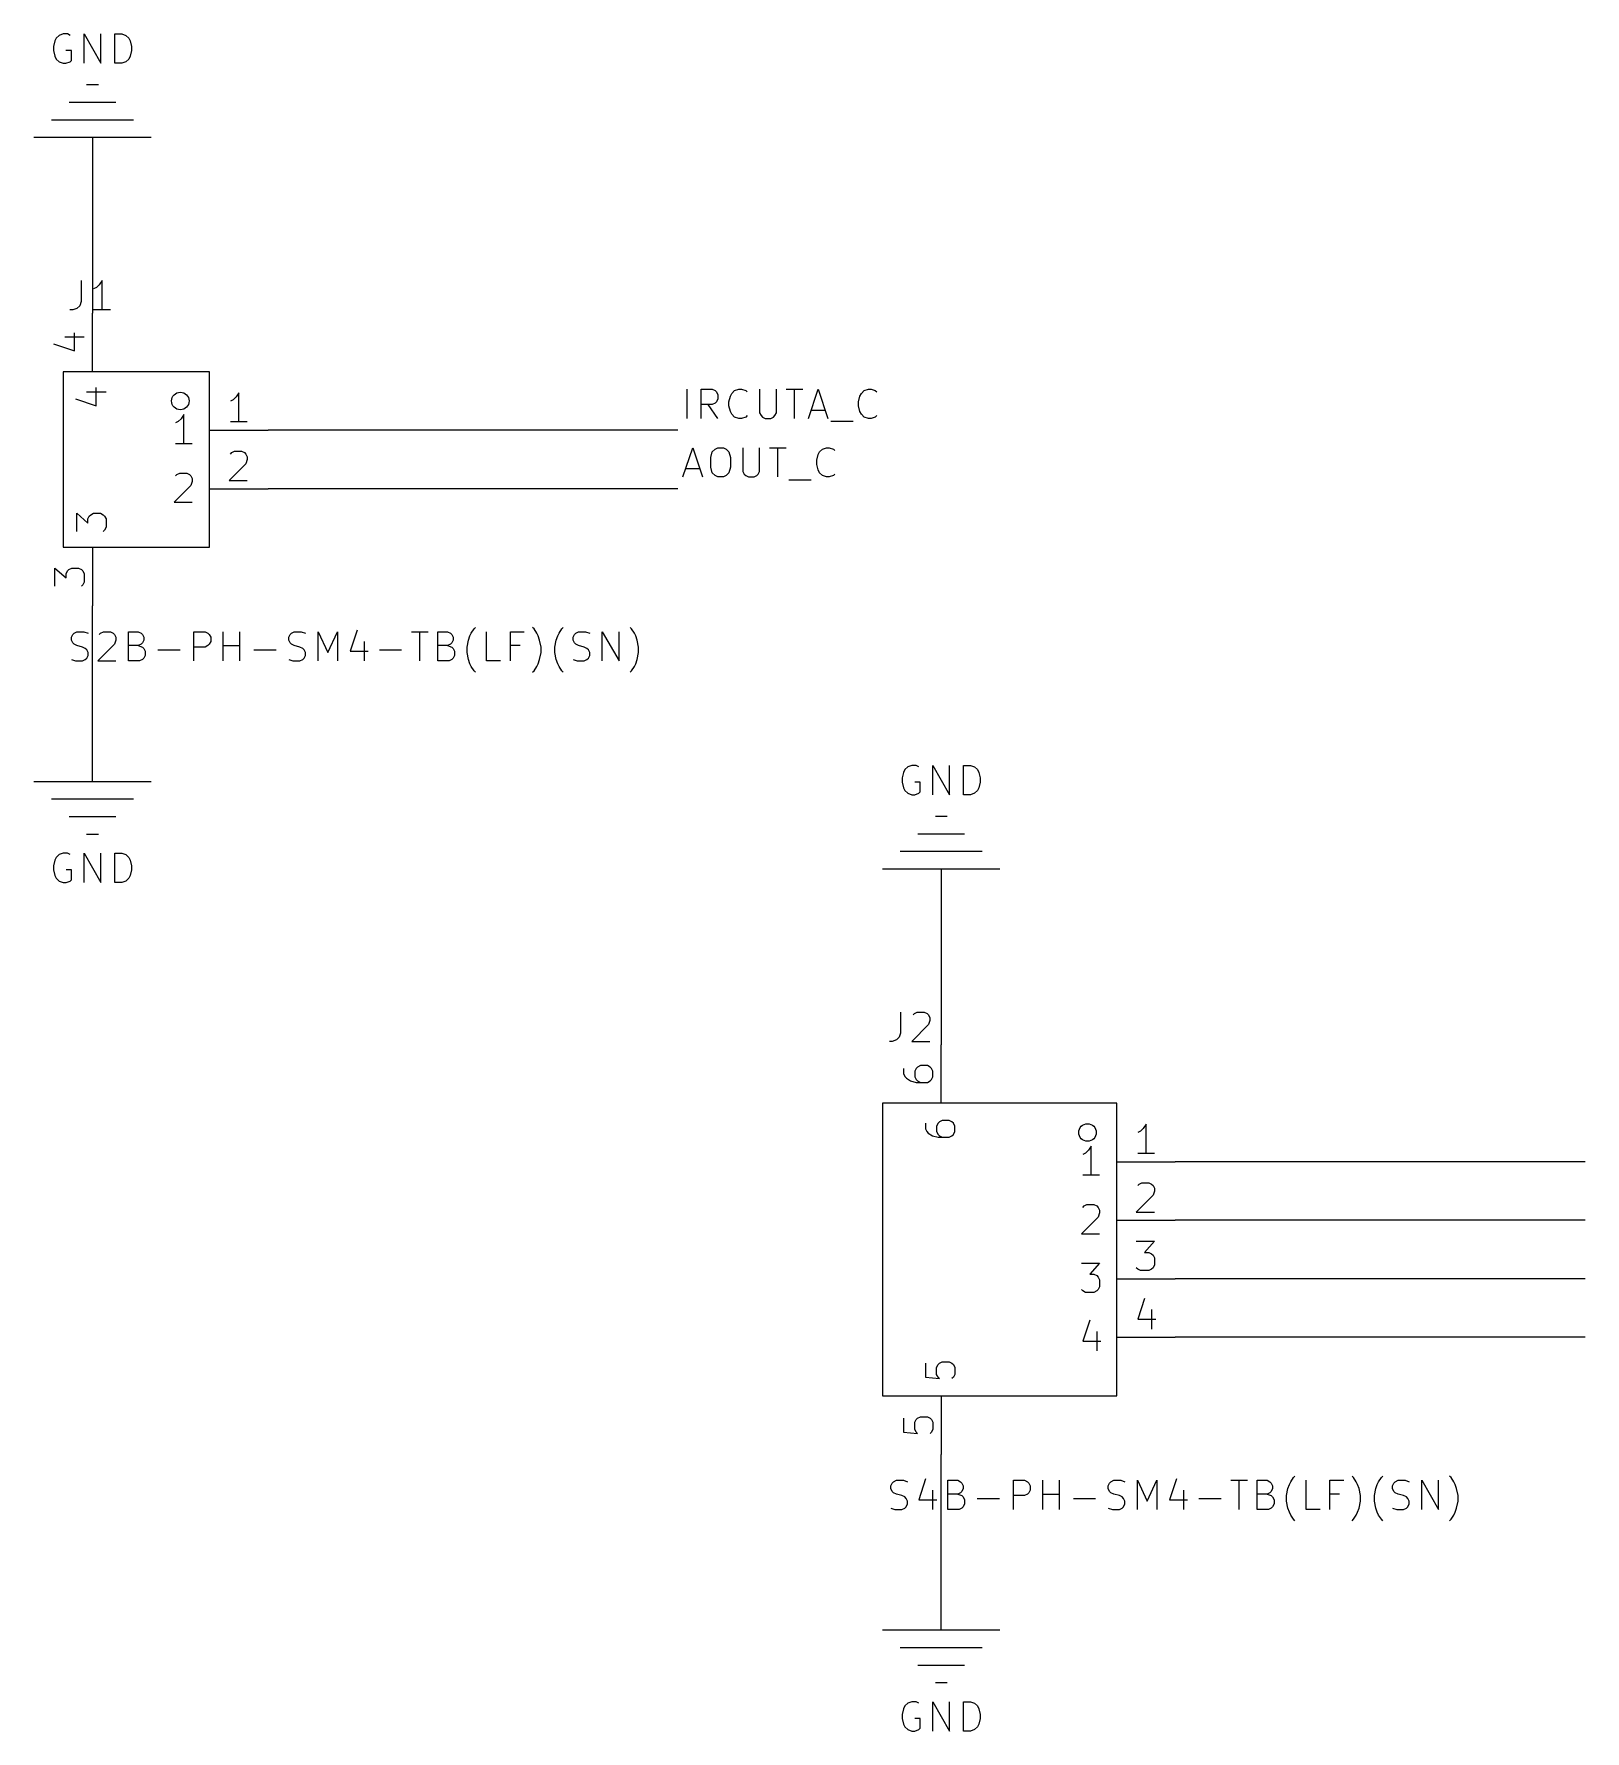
# Model space of a CAD drawing. Header units: millimetres. Extents: x 6 to 261, y -194 to -2.
# Drawn here: x 6.4 to 73.7, y -75.5 to -1.8 of the extents above; entities that cross this region are included whole.
import ezdxf

# ---------------------------------------------------------------- set-up
doc = ezdxf.new("R2010")
doc.units = ezdxf.units.MM
for name, color, linetype in [('GREENSIXTYFIVE', 129, 'CONTINUOUS'), ('LIGHTGREEN', 92, 'CONTINUOUS'), ('LIGHTRED', 12, 'CONTINUOUS'), ('RED', 14, 'CONTINUOUS'), ('REDSIX', 19, 'CONTINUOUS')]:
    doc.layers.add(name, color=color, linetype=linetype)

msp = doc.modelspace()

# ---------------------------------------------------------------- linework, layer by layer
at = {"layer": 'GREENSIXTYFIVE', "linetype": 'CONTINUOUS'}
for p, q in [((7.257, -2.1515), (7.1966, -2.3934)), ((7.3175, -2.0306), (7.257, -2.1515)), ((7.4385, -1.9096), (7.3175, -2.0306)), ((7.6199, -1.8491), (7.4385, -1.9096)), ((7.8013, -1.8491), (7.6199, -1.8491)), ((7.9223, -1.9096), (7.8013, -1.8491)), ((8.527, -3.1191), (8.527, -1.8491)), ((8.527, -1.8491), (9.2527, -3.1191)), ((9.2527, -3.1191), (9.2527, -1.8491)), ((9.8575, -3.1191), (9.8575, -1.8491)), ((9.8575, -1.8491), (10.1599, -1.8491)), ((10.1599, -1.8491), (10.3413, -1.9096)), ((10.3413, -1.9096), (10.4623, -2.0306)), ((10.4623, -2.0306), (10.5228, -2.1515)), ((10.5228, -2.1515), (10.5832, -2.3934)), ((7.1966, -2.3934), (7.1966, -2.5748)), ((7.1966, -2.5748), (7.257, -2.8167)), ((7.257, -2.8167), (7.3175, -2.9377)), ((7.3175, -2.9377), (7.4385, -3.0587)), ((7.9827, -2.5748), (7.7408, -2.5748)), ((7.9827, -2.9982), (7.9827, -2.5748)), ((10.4623, -2.9377), (10.3413, -3.0587)), ((10.5228, -2.8167), (10.4623, -2.9377)), ((10.5832, -2.5748), (10.5228, -2.8167)), ((10.5832, -2.3934), (10.5832, -2.5748)), ((7.4385, -3.0587), (7.6199, -3.1191)), ((7.6199, -3.1191), (7.7408, -3.1191)), ((7.7408, -3.1191), (7.9223, -3.0587)), ((7.9223, -3.0587), (7.9827, -2.9982)), ((10.1599, -3.1191), (9.8575, -3.1191)), ((10.3413, -3.0587), (10.1599, -3.1191)), ((8.3964, -12.5544), (8.3964, -13.4616)), ((9.0616, -12.8568), (8.9407, -12.9173)), ((9.1826, -12.7359), (9.0616, -12.8568)), ((9.3035, -12.5544), (9.1826, -12.7359)), ((9.3035, -13.8244), (9.3035, -12.5544)), ((8.0335, -13.8244), (7.9126, -13.8244)), ((8.215, -13.764), (8.0335, -13.8244)), ((8.3359, -13.643), (8.215, -13.764)), ((8.3964, -13.4616), (8.3359, -13.643)), ((9.6664, -13.8244), (8.9407, -13.8244)), ((8.6309, -17.3808), (9.4775, -17.3808)), ((9.0542, -17.9855), (9.0542, -17.1994)), ((8.1471, -17.6832), (9.0542, -17.9855)), ((12.8572, -18.3675), (12.7363, -18.549)), ((12.8572, -19.6375), (12.8572, -18.3675)), ((12.6153, -18.6699), (12.4944, -18.7304)), ((12.7363, -18.549), (12.6153, -18.6699)), ((13.2201, -19.6375), (12.4944, -19.6375)), ((12.4944, -21.0285), (12.5548, -20.968)), ((12.5548, -20.968), (12.6758, -20.9075)), ((12.6758, -20.9075), (12.9782, -20.9075)), ((12.9782, -20.9075), (13.0991, -20.968)), ((13.0991, -20.968), (13.1596, -21.0285)), ((13.1596, -21.0285), (13.2201, -21.1494)), ((13.2201, -21.2704), (13.1596, -21.4518)), ((13.2201, -21.1494), (13.2201, -21.2704)), ((13.1596, -21.4518), (12.4339, -22.1775)), ((8.2075, -23.4405), (8.2075, -22.6543)), ((8.2075, -22.6543), (8.6913, -23.0777)), ((8.6913, -22.8962), (8.7518, -22.7753)), ((8.7518, -22.7753), (8.8123, -22.7148)), ((8.8123, -22.7148), (8.9332, -22.6543)), ((8.9332, -22.6543), (9.2356, -22.6543)), ((9.2356, -22.6543), (9.3566, -22.7148)), ((9.3566, -22.7148), (9.4171, -22.7753)), ((9.4171, -22.7753), (9.4775, -22.8962)), ((12.4339, -22.1775), (13.2201, -22.1775)), ((8.6913, -23.0777), (8.6913, -22.8962)), ((9.4171, -23.38), (9.3566, -23.4405)), ((9.4775, -23.2591), (9.4171, -23.38)), ((9.4775, -22.8962), (9.4775, -23.2591)), ((7.9731, -28.0363), (8.0335, -27.9154)), ((8.0335, -27.9154), (8.094, -27.8549)), ((8.094, -27.8549), (8.215, -27.7944)), ((8.215, -27.7944), (8.5173, -27.7944)), ((8.5173, -27.7944), (8.6988, -27.8549)), ((9.1826, -27.9154), (9.243, -27.8549)), ((9.243, -27.8549), (9.364, -27.7944)), ((9.364, -27.7944), (9.6664, -27.7944)), ((9.6664, -27.7944), (9.7873, -27.8549)), ((9.7873, -27.8549), (9.8478, -27.9154)), ((9.8478, -27.9154), (9.9083, -28.0363)), ((10.4525, -29.0644), (10.4525, -27.7944)), ((10.4525, -27.7944), (10.8759, -27.7944)), ((10.8759, -27.7944), (10.9968, -27.8549)), ((10.9968, -27.8549), (11.0573, -27.9154)), ((11.0573, -27.9154), (11.1178, -28.0363)), ((13.2949, -29.0644), (13.2949, -27.7944)), ((13.2949, -27.7944), (13.7787, -27.7944)), ((13.7787, -27.7944), (13.8997, -27.8549)), ((13.8997, -27.8549), (13.9602, -27.9154)), ((13.9602, -27.9154), (14.0206, -28.0363)), ((14.5649, -29.0644), (14.5649, -27.7944)), ((15.2906, -29.0644), (15.2906, -27.7944)), ((17.4074, -28.0363), (17.4678, -27.9154)), ((17.4678, -27.9154), (17.5283, -27.8549)), ((17.5283, -27.8549), (17.6493, -27.7944)), ((17.6493, -27.7944), (17.9516, -27.7944)), ((17.9516, -27.7944), (18.1331, -27.8549)), ((18.6773, -29.0644), (18.6773, -27.7944)), ((18.6773, -27.7944), (19.1007, -28.7016)), ((19.1007, -28.7016), (19.524, -27.7944)), ((19.524, -27.7944), (19.524, -29.0644)), ((20.3706, -27.734), (20.0683, -28.6411)), ((22.7292, -27.7944), (23.4549, -27.7944)), ((23.0921, -29.0644), (23.0921, -27.7944)), ((23.8782, -29.0644), (23.8782, -27.7944)), ((23.8782, -27.7944), (24.3016, -27.7944)), ((24.3016, -27.7944), (24.4225, -27.8549)), ((24.4225, -27.8549), (24.483, -27.9154)), ((24.483, -27.9154), (24.5435, -28.0363)), ((25.2087, -28.1573), (25.2692, -27.9759)), ((25.2692, -27.9759), (25.3297, -27.8549)), ((25.3297, -27.8549), (25.4506, -27.6735)), ((25.4506, -27.6735), (25.5111, -27.613)), ((25.9949, -29.0644), (25.9949, -27.7944)), ((27.023, -29.0644), (27.023, -27.7944)), ((27.023, -27.7944), (27.6278, -27.7944)), ((28.0512, -27.6735), (27.9907, -27.613)), ((28.1721, -27.8549), (28.0512, -27.6735)), ((28.2326, -27.9759), (28.1721, -27.8549)), ((28.2931, -28.1573), (28.2326, -27.9759)), ((29.0188, -28.1573), (29.0793, -27.9759)), ((29.0793, -27.9759), (29.1398, -27.8549)), ((29.1398, -27.8549), (29.2607, -27.6735)), ((29.2607, -27.6735), (29.3212, -27.613)), ((29.7446, -28.0363), (29.805, -27.9154)), ((29.805, -27.9154), (29.8655, -27.8549)), ((29.8655, -27.8549), (29.9865, -27.7944)), ((29.9865, -27.7944), (30.2888, -27.7944)), ((30.2888, -27.7944), (30.4703, -27.8549)), ((31.0145, -29.0644), (31.0145, -27.7944)), ((31.0145, -27.7944), (31.7402, -29.0644)), ((31.7402, -29.0644), (31.7402, -27.7944)), ((32.2846, -27.6735), (32.2241, -27.613)), ((32.4055, -27.8549), (32.2846, -27.6735)), ((32.466, -27.9759), (32.4055, -27.8549)), ((32.5265, -28.1573), (32.466, -27.9759)), ((7.9731, -28.1573), (7.9731, -28.0363)), ((8.0335, -28.2782), (7.9731, -28.1573)), ((8.094, -28.3387), (8.0335, -28.2782)), ((8.215, -28.3992), (8.094, -28.3387)), ((8.4569, -28.4597), (8.215, -28.3992)), ((8.5778, -28.5201), (8.4569, -28.4597)), ((8.6383, -28.5806), (8.5778, -28.5201)), ((8.6988, -28.7016), (8.6383, -28.5806)), ((8.6988, -28.8225), (8.6988, -28.7016)), ((9.8478, -28.3387), (9.1221, -29.0644)), ((9.9083, -28.1573), (9.8478, -28.3387)), ((9.9083, -28.0363), (9.9083, -28.1573)), ((10.8759, -28.3992), (10.4525, -28.3992)), ((10.9968, -28.3387), (10.8759, -28.3992)), ((10.8759, -28.3992), (11.0573, -28.4597)), ((11.0573, -28.2782), (10.9968, -28.3387)), ((11.1178, -28.1573), (11.0573, -28.2782)), ((11.0573, -28.4597), (11.1178, -28.5201)), ((11.1178, -28.0363), (11.1178, -28.1573)), ((11.1178, -28.5201), (11.1782, -28.6411)), ((11.1782, -28.6411), (11.1782, -28.8225)), ((11.7225, -28.5806), (12.6902, -28.5806)), ((13.7787, -28.4597), (13.2949, -28.4597)), ((13.8997, -28.3992), (13.7787, -28.4597)), ((13.9602, -28.3387), (13.8997, -28.3992)), ((14.0206, -28.2178), (13.9602, -28.3387)), ((14.0206, -28.0363), (14.0206, -28.2178)), ((14.5649, -28.3992), (15.2906, -28.3992)), ((15.8954, -28.5806), (16.8631, -28.5806)), ((17.4074, -28.1573), (17.4074, -28.0363)), ((17.4678, -28.2782), (17.4074, -28.1573)), ((17.5283, -28.3387), (17.4678, -28.2782)), ((17.6493, -28.3992), (17.5283, -28.3387)), ((17.8912, -28.4597), (17.6493, -28.3992)), ((18.0121, -28.5201), (17.8912, -28.4597)), ((18.0726, -28.5806), (18.0121, -28.5201)), ((18.1331, -28.7016), (18.0726, -28.5806)), ((18.1331, -28.8225), (18.1331, -28.7016)), ((20.0683, -28.6411), (20.8544, -28.6411)), ((20.673, -28.2178), (20.673, -29.0644)), ((21.3382, -28.5806), (22.3059, -28.5806)), ((24.3016, -28.3992), (23.8782, -28.3992)), ((24.4225, -28.3387), (24.3016, -28.3992)), ((24.3016, -28.3992), (24.483, -28.4597)), ((24.483, -28.2782), (24.4225, -28.3387)), ((24.5435, -28.1573), (24.483, -28.2782)), ((24.483, -28.4597), (24.5435, -28.5201)), ((24.5435, -28.0363), (24.5435, -28.1573)), ((24.5435, -28.5201), (24.6039, -28.6411)), ((24.6039, -28.6411), (24.6039, -28.8225)), ((25.1482, -28.4597), (25.2087, -28.1573)), ((25.1482, -28.7016), (25.1482, -28.4597)), ((25.2087, -29.004), (25.1482, -28.7016)), ((27.4464, -28.3992), (27.023, -28.3992)), ((28.3535, -28.4597), (28.2931, -28.1573)), ((28.2931, -29.004), (28.3535, -28.7016)), ((28.3535, -28.7016), (28.3535, -28.4597)), ((28.9583, -28.4597), (29.0188, -28.1573)), ((28.9583, -28.7016), (28.9583, -28.4597)), ((29.0188, -29.004), (28.9583, -28.7016)), ((29.7446, -28.1573), (29.7446, -28.0363)), ((29.805, -28.2782), (29.7446, -28.1573)), ((29.8655, -28.3387), (29.805, -28.2782)), ((29.9865, -28.3992), (29.8655, -28.3387)), ((30.2284, -28.4597), (29.9865, -28.3992)), ((30.3493, -28.5201), (30.2284, -28.4597)), ((30.4098, -28.5806), (30.3493, -28.5201)), ((30.4703, -28.7016), (30.4098, -28.5806)), ((30.4703, -28.8225), (30.4703, -28.7016)), ((32.5869, -28.4597), (32.5265, -28.1573)), ((32.5265, -29.004), (32.5869, -28.7016)), ((32.5869, -28.7016), (32.5869, -28.4597)), ((7.9731, -29.004), (8.1545, -29.0644)), ((8.1545, -29.0644), (8.4569, -29.0644)), ((8.4569, -29.0644), (8.5778, -29.004)), ((8.5778, -29.004), (8.6383, -28.9435)), ((8.6383, -28.9435), (8.6988, -28.8225)), ((9.1221, -29.0644), (9.9083, -29.0644)), ((10.9363, -29.0644), (10.4525, -29.0644)), ((11.0573, -29.004), (10.9363, -29.0644)), ((11.1178, -28.9435), (11.0573, -29.004)), ((11.1782, -28.8225), (11.1178, -28.9435)), ((17.4074, -29.004), (17.5888, -29.0644)), ((17.5888, -29.0644), (17.8912, -29.0644)), ((17.8912, -29.0644), (18.0121, -29.004)), ((18.0121, -29.004), (18.0726, -28.9435)), ((18.0726, -28.9435), (18.1331, -28.8225)), ((24.362, -29.0644), (23.8782, -29.0644)), ((24.483, -29.004), (24.362, -29.0644)), ((24.5435, -28.9435), (24.483, -29.004)), ((24.6039, -28.8225), (24.5435, -28.9435)), ((25.2692, -29.1854), (25.2087, -29.004)), ((25.3297, -29.3063), (25.2692, -29.1854)), ((25.4506, -29.4878), (25.3297, -29.3063)), ((26.5997, -29.0644), (25.9949, -29.0644)), ((28.0512, -29.4878), (28.1721, -29.3063)), ((28.1721, -29.3063), (28.2326, -29.1854)), ((28.2326, -29.1854), (28.2931, -29.004)), ((29.0793, -29.1854), (29.0188, -29.004)), ((29.1398, -29.3063), (29.0793, -29.1854)), ((29.2607, -29.4878), (29.1398, -29.3063)), ((29.7446, -29.004), (29.926, -29.0644)), ((29.926, -29.0644), (30.2284, -29.0644)), ((30.2284, -29.0644), (30.3493, -29.004)), ((30.3493, -29.004), (30.4098, -28.9435)), ((30.4098, -28.9435), (30.4703, -28.8225)), ((32.2846, -29.4878), (32.4055, -29.3063)), ((32.4055, -29.3063), (32.466, -29.1854)), ((32.466, -29.1854), (32.5265, -29.004)), ((25.5111, -29.5482), (25.4506, -29.4878)), ((27.9907, -29.5482), (28.0512, -29.4878)), ((29.3212, -29.5482), (29.2607, -29.4878)), ((32.2241, -29.5482), (32.2846, -29.4878)), ((44.1475, -33.7806), (44.087, -33.9015)), ((44.2685, -33.6596), (44.1475, -33.7806)), ((44.4499, -33.5991), (44.2685, -33.6596)), ((44.6313, -33.5991), (44.4499, -33.5991)), ((44.7523, -33.6596), (44.6313, -33.5991)), ((45.357, -34.8691), (45.357, -33.5991)), ((45.357, -33.5991), (46.0827, -34.8691)), ((46.0827, -34.8691), (46.0827, -33.5991)), ((46.6875, -34.8691), (46.6875, -33.5991)), ((46.6875, -33.5991), (46.9899, -33.5991)), ((46.9899, -33.5991), (47.1713, -33.6596)), ((47.1713, -33.6596), (47.2923, -33.7806)), ((47.2923, -33.7806), (47.3528, -33.9015)), ((44.087, -33.9015), (44.0266, -34.1434)), ((44.0266, -34.1434), (44.0266, -34.3248)), ((44.0266, -34.3248), (44.087, -34.5667)), ((44.087, -34.5667), (44.1475, -34.6877)), ((44.8127, -34.3248), (44.5708, -34.3248)), ((44.8127, -34.7482), (44.8127, -34.3248)), ((47.3528, -34.5667), (47.2923, -34.6877)), ((47.3528, -33.9015), (47.4132, -34.1434)), ((47.4132, -34.3248), (47.3528, -34.5667)), ((47.4132, -34.1434), (47.4132, -34.3248)), ((44.1475, -34.6877), (44.2685, -34.8087)), ((44.2685, -34.8087), (44.4499, -34.8691)), ((44.4499, -34.8691), (44.5708, -34.8691)), ((44.5708, -34.8691), (44.7523, -34.8087)), ((44.7523, -34.8087), (44.8127, -34.7482)), ((46.9899, -34.8691), (46.6875, -34.8691)), ((47.1713, -34.8087), (46.9899, -34.8691)), ((47.2923, -34.6877), (47.1713, -34.8087)), ((7.4386, -37.4697), (7.3176, -37.5907)), ((7.62, -37.4092), (7.4386, -37.4697)), ((7.8014, -37.4092), (7.62, -37.4092)), ((7.9224, -37.4697), (7.8014, -37.4092)), ((8.5271, -38.6792), (8.5271, -37.4092)), ((8.5271, -37.4092), (9.2528, -38.6792)), ((9.2528, -38.6792), (9.2528, -37.4092)), ((9.8576, -38.6792), (9.8576, -37.4092)), ((9.8576, -37.4092), (10.16, -37.4092)), ((10.16, -37.4092), (10.3414, -37.4697)), ((10.3414, -37.4697), (10.4624, -37.5907)), ((7.2571, -37.7116), (7.1967, -37.9535)), ((7.1967, -37.9535), (7.1967, -38.1349)), ((7.1967, -38.1349), (7.2571, -38.3768)), ((7.3176, -37.5907), (7.2571, -37.7116)), ((7.9828, -38.1349), (7.7409, -38.1349)), ((7.9828, -38.5583), (7.9828, -38.1349)), ((10.4624, -37.5907), (10.5229, -37.7116)), ((10.5229, -37.7116), (10.5833, -37.9535)), ((10.5833, -38.1349), (10.5229, -38.3768)), ((10.5833, -37.9535), (10.5833, -38.1349)), ((7.2571, -38.3768), (7.3176, -38.4978)), ((7.3176, -38.4978), (7.4386, -38.6188)), ((7.4386, -38.6188), (7.62, -38.6792)), ((7.62, -38.6792), (7.7409, -38.6792)), ((7.7409, -38.6792), (7.9224, -38.6188)), ((7.9224, -38.6188), (7.9828, -38.5583)), ((10.16, -38.6792), (9.8576, -38.6792)), ((10.3414, -38.6188), (10.16, -38.6792)), ((10.4624, -38.4978), (10.3414, -38.6188)), ((10.5229, -38.3768), (10.4624, -38.4978)), ((43.9564, -44.3044), (43.9564, -45.2116)), ((45.1659, -44.8487), (44.4402, -45.5744)), ((44.5007, -44.4254), (44.5611, -44.3649)), ((44.5611, -44.3649), (44.6821, -44.3044)), ((44.6821, -44.3044), (44.9845, -44.3044)), ((44.9845, -44.3044), (45.1054, -44.3649)), ((45.1054, -44.3649), (45.1659, -44.4254)), ((45.1659, -44.4254), (45.2264, -44.5463)), ((45.2264, -44.6673), (45.1659, -44.8487)), ((45.2264, -44.5463), (45.2264, -44.6673)), ((43.5935, -45.5744), (43.4726, -45.5744)), ((43.775, -45.514), (43.5935, -45.5744)), ((43.8959, -45.393), (43.775, -45.514)), ((43.9564, -45.2116), (43.8959, -45.393)), ((44.4402, -45.5744), (45.2264, -45.5744)), ((45.0375, -49.1308), (45.0375, -49.3727)), ((45.5818, -49.1308), (45.5213, -49.2517)), ((45.5213, -49.2517), (45.5213, -49.4936)), ((45.6423, -49.0703), (45.5818, -49.1308)), ((45.7632, -49.0098), (45.6423, -49.0703)), ((46.0656, -49.0098), (45.7632, -49.0098)), ((46.1866, -49.0703), (46.0656, -49.0098)), ((46.2471, -49.1308), (46.1866, -49.0703)), ((46.3075, -49.2517), (46.2471, -49.1308)), ((46.3075, -49.4936), (46.3075, -49.2517)), ((45.0375, -49.3727), (45.098, -49.4936)), ((45.098, -49.4936), (45.1585, -49.5541)), ((45.1585, -49.5541), (45.3399, -49.6751)), ((45.3399, -49.6751), (45.5818, -49.7355)), ((45.5213, -49.4936), (45.5818, -49.6146)), ((45.5818, -49.6146), (45.6423, -49.6751)), ((45.5818, -49.7355), (46.0656, -49.7355)), ((45.6423, -49.6751), (45.7632, -49.7355)), ((46.0656, -49.7355), (46.1866, -49.6751)), ((46.1866, -49.6751), (46.2471, -49.6146)), ((46.2471, -49.6146), (46.3075, -49.4936)), ((51.9853, -50.4199), (51.8644, -50.4804)), ((52.1063, -50.299), (51.9853, -50.4199)), ((52.2272, -50.1175), (52.1063, -50.299)), ((52.2272, -51.3875), (52.2272, -50.1175)), ((52.5901, -51.3875), (51.8644, -51.3875)), ((51.8644, -52.7785), (51.9248, -52.718)), ((51.9248, -52.718), (52.0458, -52.6575)), ((52.0458, -52.6575), (52.3482, -52.6575)), ((52.3482, -52.6575), (52.4691, -52.718)), ((52.4691, -52.718), (52.5296, -52.7785)), ((52.5296, -52.7785), (52.5901, -52.8994)), ((52.5901, -53.0204), (52.5296, -53.2018)), ((52.5901, -52.8994), (52.5901, -53.0204)), ((52.5296, -53.2018), (51.8039, -53.9275)), ((51.8039, -53.9275), (52.5901, -53.9275)), ((51.8039, -55.1975), (52.5901, -55.1975)), ((52.5901, -55.1975), (52.1667, -55.6813)), ((52.1667, -55.6813), (52.3482, -55.6813)), ((52.3482, -55.6813), (52.4691, -55.7418)), ((52.4691, -55.7418), (52.5296, -55.8023)), ((52.5296, -55.8023), (52.5901, -55.9232)), ((52.5901, -55.9232), (52.5901, -56.2256)), ((51.8644, -56.4071), (51.8039, -56.3466)), ((51.9853, -56.4675), (51.8644, -56.4071)), ((52.3482, -56.4675), (51.9853, -56.4675)), ((52.4691, -56.4071), (52.3482, -56.4675)), ((52.5296, -56.3466), (52.4691, -56.4071)), ((52.5901, -56.2256), (52.5296, -56.3466)), ((52.1667, -57.6771), (51.8644, -58.5842)), ((52.4691, -58.1609), (52.4691, -59.0075)), ((51.8644, -58.5842), (52.6505, -58.5842)), ((45.0375, -59.5448), (45.0375, -60.1496)), ((45.5213, -59.7262), (45.5818, -59.6053)), ((45.5818, -59.6053), (45.6423, -59.5448)), ((45.6423, -59.5448), (45.7632, -59.4843)), ((45.7632, -59.4843), (46.0656, -59.4843)), ((46.0656, -59.4843), (46.1866, -59.5448)), ((46.1866, -59.5448), (46.2471, -59.6053)), ((46.2471, -59.6053), (46.3075, -59.7262)), ((45.0375, -60.1496), (45.6423, -60.21)), ((45.5213, -60.0286), (45.5213, -59.7262)), ((45.5818, -60.1496), (45.5213, -60.0286)), ((45.6423, -60.21), (45.5818, -60.1496)), ((46.2471, -60.1496), (46.1866, -60.21)), ((46.3075, -60.0286), (46.2471, -60.1496)), ((46.3075, -59.7262), (46.3075, -60.0286)), ((43.5331, -64.8663), (43.5935, -64.7454)), ((43.5935, -64.7454), (43.654, -64.6849)), ((43.654, -64.6849), (43.775, -64.6244)), ((43.775, -64.6244), (44.0773, -64.6244)), ((44.0773, -64.6244), (44.2588, -64.6849)), ((45.0449, -64.564), (44.7426, -65.4711)), ((46.0125, -65.8944), (46.0125, -64.6244)), ((46.0125, -64.6244), (46.4359, -64.6244)), ((46.4359, -64.6244), (46.5568, -64.6849)), ((46.5568, -64.6849), (46.6173, -64.7454)), ((46.6173, -64.7454), (46.6778, -64.8663)), ((48.8549, -65.8944), (48.8549, -64.6244)), ((48.8549, -64.6244), (49.3387, -64.6244)), ((49.3387, -64.6244), (49.4597, -64.6849)), ((49.4597, -64.6849), (49.5202, -64.7454)), ((49.5202, -64.7454), (49.5806, -64.8663)), ((50.1249, -65.8944), (50.1249, -64.6244)), ((50.8506, -65.8944), (50.8506, -64.6244)), ((52.9674, -64.8663), (53.0278, -64.7454)), ((53.0278, -64.7454), (53.0883, -64.6849)), ((53.0883, -64.6849), (53.2093, -64.6244)), ((53.2093, -64.6244), (53.5116, -64.6244)), ((53.5116, -64.6244), (53.6931, -64.6849)), ((54.2373, -65.8944), (54.2373, -64.6244)), ((54.2373, -64.6244), (54.6607, -65.5316)), ((54.6607, -65.5316), (55.084, -64.6244)), ((55.084, -64.6244), (55.084, -65.8944)), ((55.9306, -64.564), (55.6283, -65.4711)), ((58.2892, -64.6244), (59.0149, -64.6244)), ((58.6521, -65.8944), (58.6521, -64.6244)), ((59.4382, -65.8944), (59.4382, -64.6244)), ((59.4382, -64.6244), (59.8616, -64.6244)), ((59.8616, -64.6244), (59.9825, -64.6849)), ((59.9825, -64.6849), (60.043, -64.7454)), ((60.043, -64.7454), (60.1035, -64.8663)), ((60.7687, -64.9873), (60.8292, -64.8059)), ((60.8292, -64.8059), (60.8897, -64.6849)), ((60.8897, -64.6849), (61.0106, -64.5035)), ((61.0106, -64.5035), (61.0711, -64.443)), ((61.5549, -65.8944), (61.5549, -64.6244)), ((62.583, -65.8944), (62.583, -64.6244)), ((62.583, -64.6244), (63.1878, -64.6244)), ((63.6112, -64.5035), (63.5507, -64.443)), ((63.7321, -64.6849), (63.6112, -64.5035)), ((63.7926, -64.8059), (63.7321, -64.6849)), ((63.8531, -64.9873), (63.7926, -64.8059)), ((64.5788, -64.9873), (64.6393, -64.8059)), ((64.6393, -64.8059), (64.6998, -64.6849)), ((64.6998, -64.6849), (64.8207, -64.5035)), ((64.8207, -64.5035), (64.8812, -64.443)), ((65.3046, -64.8663), (65.365, -64.7454)), ((65.365, -64.7454), (65.4255, -64.6849)), ((65.4255, -64.6849), (65.5465, -64.6244)), ((65.5465, -64.6244), (65.8488, -64.6244)), ((65.8488, -64.6244), (66.0303, -64.6849)), ((66.5745, -65.8944), (66.5745, -64.6244)), ((66.5745, -64.6244), (67.3002, -65.8944)), ((67.3002, -65.8944), (67.3002, -64.6244)), ((67.8446, -64.5035), (67.7841, -64.443)), ((67.9655, -64.6849), (67.8446, -64.5035)), ((68.026, -64.8059), (67.9655, -64.6849)), ((68.0865, -64.9873), (68.026, -64.8059)), ((43.5331, -64.9873), (43.5331, -64.8663)), ((43.5935, -65.1082), (43.5331, -64.9873)), ((43.654, -65.1687), (43.5935, -65.1082)), ((43.775, -65.2292), (43.654, -65.1687)), ((44.0169, -65.2897), (43.775, -65.2292)), ((44.1378, -65.3501), (44.0169, -65.2897)), ((44.1983, -65.4106), (44.1378, -65.3501)), ((44.2588, -65.5316), (44.1983, -65.4106)), ((44.2588, -65.6525), (44.2588, -65.5316)), ((44.7426, -65.4711), (45.5287, -65.4711)), ((45.3473, -65.0478), (45.3473, -65.8944)), ((46.4359, -65.2292), (46.0125, -65.2292)), ((46.5568, -65.1687), (46.4359, -65.2292)), ((46.4359, -65.2292), (46.6173, -65.2897)), ((46.6173, -65.1082), (46.5568, -65.1687)), ((46.6778, -64.9873), (46.6173, -65.1082)), ((46.6173, -65.2897), (46.6778, -65.3501)), ((46.6778, -64.8663), (46.6778, -64.9873)), ((46.6778, -65.3501), (46.7382, -65.4711)), ((46.7382, -65.4711), (46.7382, -65.6525)), ((47.2825, -65.4106), (48.2502, -65.4106)), ((49.3387, -65.2897), (48.8549, -65.2897)), ((49.4597, -65.2292), (49.3387, -65.2897)), ((49.5202, -65.1687), (49.4597, -65.2292)), ((49.5806, -65.0478), (49.5202, -65.1687)), ((49.5806, -64.8663), (49.5806, -65.0478)), ((50.1249, -65.2292), (50.8506, -65.2292)), ((51.4554, -65.4106), (52.4231, -65.4106)), ((52.9674, -64.9873), (52.9674, -64.8663)), ((53.0278, -65.1082), (52.9674, -64.9873)), ((53.0883, -65.1687), (53.0278, -65.1082)), ((53.2093, -65.2292), (53.0883, -65.1687)), ((53.4512, -65.2897), (53.2093, -65.2292)), ((53.5721, -65.3501), (53.4512, -65.2897)), ((53.6326, -65.4106), (53.5721, -65.3501)), ((53.6931, -65.5316), (53.6326, -65.4106)), ((53.6931, -65.6525), (53.6931, -65.5316)), ((55.6283, -65.4711), (56.4144, -65.4711)), ((56.233, -65.0478), (56.233, -65.8944)), ((56.8982, -65.4106), (57.8659, -65.4106)), ((59.8616, -65.2292), (59.4382, -65.2292)), ((59.9825, -65.1687), (59.8616, -65.2292)), ((59.8616, -65.2292), (60.043, -65.2897)), ((60.043, -65.1082), (59.9825, -65.1687)), ((60.1035, -64.9873), (60.043, -65.1082)), ((60.043, -65.2897), (60.1035, -65.3501)), ((60.1035, -64.8663), (60.1035, -64.9873)), ((60.1035, -65.3501), (60.1639, -65.4711)), ((60.1639, -65.4711), (60.1639, -65.6525)), ((60.7082, -65.2897), (60.7687, -64.9873)), ((60.7082, -65.5316), (60.7082, -65.2897)), ((60.7687, -65.834), (60.7082, -65.5316)), ((63.0064, -65.2292), (62.583, -65.2292)), ((63.9135, -65.2897), (63.8531, -64.9873)), ((63.8531, -65.834), (63.9135, -65.5316)), ((63.9135, -65.5316), (63.9135, -65.2897)), ((64.5183, -65.2897), (64.5788, -64.9873)), ((64.5183, -65.5316), (64.5183, -65.2897)), ((64.5788, -65.834), (64.5183, -65.5316)), ((65.3046, -64.9873), (65.3046, -64.8663)), ((65.365, -65.1082), (65.3046, -64.9873)), ((65.4255, -65.1687), (65.365, -65.1082)), ((65.5465, -65.2292), (65.4255, -65.1687)), ((65.7884, -65.2897), (65.5465, -65.2292)), ((65.9093, -65.3501), (65.7884, -65.2897)), ((65.9698, -65.4106), (65.9093, -65.3501)), ((66.0303, -65.5316), (65.9698, -65.4106)), ((66.0303, -65.6525), (66.0303, -65.5316)), ((68.1469, -65.2897), (68.0865, -64.9873)), ((68.0865, -65.834), (68.1469, -65.5316)), ((68.1469, -65.5316), (68.1469, -65.2897)), ((43.5331, -65.834), (43.7145, -65.8944)), ((43.7145, -65.8944), (44.0169, -65.8944)), ((44.0169, -65.8944), (44.1378, -65.834)), ((44.1378, -65.834), (44.1983, -65.7735)), ((44.1983, -65.7735), (44.2588, -65.6525)), ((46.4963, -65.8944), (46.0125, -65.8944)), ((46.6173, -65.834), (46.4963, -65.8944)), ((46.6778, -65.7735), (46.6173, -65.834)), ((46.7382, -65.6525), (46.6778, -65.7735)), ((52.9674, -65.834), (53.1488, -65.8944)), ((53.1488, -65.8944), (53.4512, -65.8944)), ((53.4512, -65.8944), (53.5721, -65.834)), ((53.5721, -65.834), (53.6326, -65.7735)), ((53.6326, -65.7735), (53.6931, -65.6525)), ((59.922, -65.8944), (59.4382, -65.8944)), ((60.043, -65.834), (59.922, -65.8944)), ((60.1035, -65.7735), (60.043, -65.834)), ((60.1639, -65.6525), (60.1035, -65.7735)), ((60.8292, -66.0154), (60.7687, -65.834)), ((60.8897, -66.1363), (60.8292, -66.0154)), ((61.0106, -66.3178), (60.8897, -66.1363)), ((62.1597, -65.8944), (61.5549, -65.8944)), ((63.6112, -66.3178), (63.7321, -66.1363)), ((63.7321, -66.1363), (63.7926, -66.0154)), ((63.7926, -66.0154), (63.8531, -65.834)), ((64.6393, -66.0154), (64.5788, -65.834)), ((64.6998, -66.1363), (64.6393, -66.0154)), ((64.8207, -66.3178), (64.6998, -66.1363)), ((65.3046, -65.834), (65.486, -65.8944)), ((65.486, -65.8944), (65.7884, -65.8944)), ((65.7884, -65.8944), (65.9093, -65.834)), ((65.9093, -65.834), (65.9698, -65.7735)), ((65.9698, -65.7735), (66.0303, -65.6525)), ((67.8446, -66.3178), (67.9655, -66.1363)), ((67.9655, -66.1363), (68.026, -66.0154)), ((68.026, -66.0154), (68.0865, -65.834)), ((61.0711, -66.3782), (61.0106, -66.3178)), ((63.5507, -66.3782), (63.6112, -66.3178)), ((64.8812, -66.3782), (64.8207, -66.3178)), ((67.7841, -66.3782), (67.8446, -66.3178)), ((44.2686, -74.2997), (44.1476, -74.4207)), ((44.45, -74.2392), (44.2686, -74.2997)), ((44.6314, -74.2392), (44.45, -74.2392)), ((44.7524, -74.2997), (44.6314, -74.2392)), ((45.3571, -75.5092), (45.3571, -74.2392)), ((45.3571, -74.2392), (46.0828, -75.5092)), ((46.0828, -75.5092), (46.0828, -74.2392)), ((46.6876, -75.5092), (46.6876, -74.2392)), ((46.6876, -74.2392), (46.99, -74.2392)), ((46.99, -74.2392), (47.1714, -74.2997)), ((47.1714, -74.2997), (47.2924, -74.4207)), ((44.0871, -74.5416), (44.0267, -74.7835)), ((44.0267, -74.7835), (44.0267, -74.9649)), ((44.0267, -74.9649), (44.0871, -75.2068)), ((44.1476, -74.4207), (44.0871, -74.5416)), ((44.8128, -74.9649), (44.5709, -74.9649)), ((44.8128, -75.3883), (44.8128, -74.9649)), ((47.2924, -74.4207), (47.3529, -74.5416)), ((47.3529, -74.5416), (47.4133, -74.7835)), ((47.4133, -74.9649), (47.3529, -75.2068)), ((47.4133, -74.7835), (47.4133, -74.9649)), ((44.0871, -75.2068), (44.1476, -75.3278)), ((44.1476, -75.3278), (44.2686, -75.4488)), ((44.2686, -75.4488), (44.45, -75.5092)), ((44.45, -75.5092), (44.5709, -75.5092)), ((44.5709, -75.5092), (44.7524, -75.4488)), ((44.7524, -75.4488), (44.8128, -75.3883)), ((46.99, -75.5092), (46.6876, -75.5092)), ((47.1714, -75.4488), (46.99, -75.5092)), ((47.2924, -75.3278), (47.1714, -75.4488)), ((47.3529, -75.2068), (47.2924, -75.3278))]:
    msp.add_line(p, q, dxfattribs=at)
at = {"layer": 'LIGHTGREEN', "linetype": 'CONTINUOUS'}
for p, q in [((8.89, -8.89), (8.89, -13.97)), ((34.29, -19.05), (16.51, -19.05)), ((34.29, -21.59), (16.51, -21.59)), ((8.89, -31.75), (8.89, -26.67)), ((45.72, -40.64), (45.72, -45.72)), ((73.66, -50.8), (55.88, -50.8)), ((73.66, -53.34), (55.88, -53.34)), ((73.66, -55.88), (55.88, -55.88)), ((73.66, -58.42), (55.88, -58.42)), ((45.72, -68.58), (45.72, -63.5))]:
    msp.add_line(p, q, dxfattribs=at)
at = {"layer": 'LIGHTRED', "linetype": 'CONTINUOUS'}
for p, q in [((7.2009, -15.3004), (8.108, -15.6027)), ((7.6847, -14.998), (8.5313, -14.998)), ((8.108, -15.6027), (8.108, -14.8166)), ((15.1191, -17.6028), (14.9981, -17.7237)), ((15.24, -17.4213), (15.1191, -17.6028)), ((15.24, -18.6913), (15.24, -17.4213)), ((14.9981, -17.7237), (14.8772, -17.7842)), ((15.6029, -18.6913), (14.8772, -18.6913)), ((15.5424, -20.5056), (14.8167, -21.2313)), ((14.8772, -20.0823), (14.9376, -20.0218)), ((14.9376, -20.0218), (15.0586, -19.9613)), ((15.0586, -19.9613), (15.361, -19.9613)), ((15.361, -19.9613), (15.4819, -20.0218)), ((15.4819, -20.0218), (15.5424, -20.0823)), ((15.5424, -20.0823), (15.6029, -20.2032)), ((15.6029, -20.3242), (15.5424, -20.5056)), ((15.6029, -20.2032), (15.6029, -20.3242)), ((14.8167, -21.2313), (15.6029, -21.2313)), ((7.2613, -25.8232), (7.2613, -25.037)), ((7.2613, -25.037), (7.7451, -25.4604)), ((7.8661, -25.0975), (7.987, -25.037)), ((7.987, -25.037), (8.2894, -25.037)), ((8.2894, -25.037), (8.4104, -25.0975)), ((7.7451, -25.2789), (7.8056, -25.158)), ((7.7451, -25.4604), (7.7451, -25.2789)), ((7.8056, -25.158), (7.8661, -25.0975)), ((8.4104, -25.0975), (8.4709, -25.158)), ((8.4709, -25.7627), (8.4104, -25.8232)), ((8.4709, -25.158), (8.5313, -25.2789)), ((8.5313, -25.6418), (8.4709, -25.7627)), ((8.5313, -25.2789), (8.5313, -25.6418)), ((44.0913, -46.748), (44.0913, -46.9899)), ((44.0913, -46.9899), (44.1518, -47.1108)), ((44.1518, -47.1108), (44.2123, -47.1713)), ((44.6356, -46.748), (44.5751, -46.8689)), ((44.5751, -46.8689), (44.5751, -47.1108)), ((44.5751, -47.1108), (44.6356, -47.2318)), ((44.6961, -46.6875), (44.6356, -46.748)), ((44.817, -46.627), (44.6961, -46.6875)), ((45.1194, -46.627), (44.817, -46.627)), ((45.2404, -46.6875), (45.1194, -46.627)), ((45.3009, -46.748), (45.2404, -46.6875)), ((45.3613, -46.8689), (45.3009, -46.748)), ((45.3009, -47.2318), (45.3613, -47.1108)), ((45.3613, -47.1108), (45.3613, -46.8689)), ((44.2123, -47.1713), (44.3937, -47.2923)), ((44.3937, -47.2923), (44.6356, -47.3527)), ((44.6356, -47.2318), (44.6961, -47.2923)), ((44.6356, -47.3527), (45.1194, -47.3527)), ((44.6961, -47.2923), (44.817, -47.3527)), ((45.1194, -47.3527), (45.2404, -47.2923)), ((45.2404, -47.2923), (45.3009, -47.2318)), ((54.61, -49.1713), (54.4891, -49.3528)), ((54.61, -50.4413), (54.61, -49.1713)), ((54.3681, -49.4737), (54.2472, -49.5342)), ((54.4891, -49.3528), (54.3681, -49.4737)), ((54.9729, -50.4413), (54.2472, -50.4413)), ((54.9124, -52.2556), (54.1867, -52.9813)), ((54.2472, -51.8323), (54.3076, -51.7718)), ((54.3076, -51.7718), (54.4286, -51.7113)), ((54.4286, -51.7113), (54.731, -51.7113)), ((54.731, -51.7113), (54.8519, -51.7718)), ((54.8519, -51.7718), (54.9124, -51.8323)), ((54.9124, -51.8323), (54.9729, -51.9532)), ((54.9729, -52.0742), (54.9124, -52.2556)), ((54.9729, -51.9532), (54.9729, -52.0742)), ((54.1867, -52.9813), (54.9729, -52.9813)), ((54.1867, -54.2513), (54.9729, -54.2513)), ((54.9729, -54.2513), (54.5495, -54.7351)), ((54.5495, -54.7351), (54.731, -54.7351)), ((54.731, -54.7351), (54.8519, -54.7956)), ((54.8519, -54.7956), (54.9124, -54.8561)), ((54.9124, -54.8561), (54.9729, -54.977)), ((54.9729, -54.977), (54.9729, -55.2794)), ((54.2472, -55.4609), (54.1867, -55.4004)), ((54.3681, -55.5213), (54.2472, -55.4609)), ((54.731, -55.5213), (54.3681, -55.5213)), ((54.8519, -55.4609), (54.731, -55.5213)), ((54.9124, -55.4004), (54.8519, -55.4609)), ((54.9729, -55.2794), (54.9124, -55.4004)), ((54.5495, -56.7309), (54.2472, -57.638)), ((54.8519, -57.2147), (54.8519, -58.0613)), ((54.2472, -57.638), (55.0333, -57.638)), ((44.6961, -61.9275), (44.817, -61.867)), ((44.817, -61.867), (45.1194, -61.867)), ((45.1194, -61.867), (45.2404, -61.9275)), ((44.0913, -61.9275), (44.0913, -62.5323)), ((44.0913, -62.5323), (44.6961, -62.5927)), ((44.5751, -62.1089), (44.6356, -61.988)), ((44.5751, -62.4113), (44.5751, -62.1089)), ((44.6356, -62.5323), (44.5751, -62.4113)), ((44.6356, -61.988), (44.6961, -61.9275)), ((44.6961, -62.5927), (44.6356, -62.5323)), ((45.2404, -61.9275), (45.3009, -61.988)), ((45.3009, -62.5323), (45.2404, -62.5927)), ((45.3009, -61.988), (45.3613, -62.1089)), ((45.3613, -62.4113), (45.3009, -62.5323)), ((45.3613, -62.1089), (45.3613, -62.4113))]:
    msp.add_line(p, q, dxfattribs=at)
at = {"layer": 'RED', "linetype": 'CONTINUOUS'}
for p, q in [((9.144, -4.064), (8.636, -4.064)), ((9.906, -4.826), (7.874, -4.826)), ((10.668, -5.588), (7.112, -5.588)), ((11.43, -6.35), (6.35, -6.35)), ((8.89, -6.35), (8.89, -8.89)), ((8.89, -16.51), (8.89, -13.97)), ((13.97, -16.51), (7.62, -16.51)), ((7.62, -16.51), (7.62, -24.13)), ((13.97, -24.13), (13.97, -16.51)), ((13.97, -19.05), (16.51, -19.05)), ((13.97, -21.59), (16.51, -21.59)), ((7.62, -24.13), (13.97, -24.13)), ((8.89, -24.13), (8.89, -26.67)), ((8.89, -34.29), (8.89, -31.75)), ((6.35, -34.29), (11.43, -34.29)), ((7.112, -35.052), (10.668, -35.052)), ((7.874, -35.814), (9.906, -35.814)), ((45.974, -35.814), (45.466, -35.814)), ((8.636, -36.576), (9.144, -36.576)), ((46.736, -36.576), (44.704, -36.576)), ((47.498, -37.338), (43.942, -37.338)), ((48.26, -38.1), (43.18, -38.1)), ((45.72, -38.1), (45.72, -40.64)), ((45.72, -48.26), (45.72, -45.72)), ((53.34, -48.26), (43.18, -48.26)), ((43.18, -48.26), (43.18, -60.96)), ((53.34, -60.96), (53.34, -48.26)), ((53.34, -50.8), (55.88, -50.8)), ((53.34, -53.34), (55.88, -53.34)), ((53.34, -55.88), (55.88, -55.88)), ((53.34, -58.42), (55.88, -58.42)), ((43.18, -60.96), (53.34, -60.96)), ((45.72, -60.96), (45.72, -63.5)), ((45.72, -71.12), (45.72, -68.58)), ((43.18, -71.12), (48.26, -71.12)), ((43.942, -71.882), (47.498, -71.882)), ((44.704, -72.644), (46.736, -72.644)), ((45.466, -73.406), (45.974, -73.406))]:
    msp.add_line(p, q, dxfattribs=at)
at = {"layer": 'RED'}
for centre in [(12.7, -17.78), (52.07, -49.53)]:
    msp.add_circle(centre, 0.381, dxfattribs=at)
at = {"layer": 'REDSIX', "linetype": 'CONTINUOUS'}
for p, q in [((34.6967, -18.5369), (34.6967, -17.2669)), ((35.3015, -18.5369), (35.3015, -17.2669)), ((35.3015, -17.2669), (35.7853, -17.2669)), ((35.7853, -17.2669), (35.9063, -17.3274)), ((35.9063, -17.3274), (35.9668, -17.3879)), ((35.9668, -17.3879), (36.0272, -17.5088)), ((36.0272, -17.5088), (36.0272, -17.6903)), ((36.5111, -17.8112), (36.5715, -17.5693)), ((36.5715, -17.5693), (36.632, -17.4484)), ((36.632, -17.4484), (36.753, -17.3274)), ((36.753, -17.3274), (36.9344, -17.2669)), ((36.9344, -17.2669), (37.0553, -17.2669)), ((37.0553, -17.2669), (37.2368, -17.3274)), ((37.2368, -17.3274), (37.2972, -17.3879)), ((37.8415, -17.2669), (37.8415, -18.295)), ((38.5672, -18.295), (38.5672, -17.2669)), ((38.9906, -17.2669), (39.7163, -17.2669)), ((39.3535, -18.5369), (39.3535, -17.2669)), ((39.9582, -18.5369), (40.3815, -17.2669)), ((40.3815, -17.2669), (40.8049, -18.5369)), ((42.1354, -17.8112), (42.1958, -17.5693)), ((42.1958, -17.5693), (42.2563, -17.4484)), ((42.2563, -17.4484), (42.3773, -17.3274)), ((42.3773, -17.3274), (42.5587, -17.2669)), ((42.5587, -17.2669), (42.6796, -17.2669)), ((42.6796, -17.2669), (42.8611, -17.3274)), ((42.8611, -17.3274), (42.9215, -17.3879)), ((35.7853, -17.9322), (35.3015, -17.9322)), ((36.0272, -18.5369), (35.6039, -17.9322)), ((35.9063, -17.8717), (35.7853, -17.9322)), ((35.9668, -17.8112), (35.9063, -17.8717)), ((36.0272, -17.6903), (35.9668, -17.8112)), ((36.5111, -17.9926), (36.5111, -17.8112)), ((36.5715, -18.2345), (36.5111, -17.9926)), ((36.632, -18.3555), (36.5715, -18.2345)), ((36.753, -18.4765), (36.632, -18.3555)), ((37.8415, -18.295), (37.902, -18.416)), ((38.5068, -18.416), (38.5672, -18.295)), ((40.0792, -18.1741), (40.6839, -18.1741)), ((42.1354, -17.9926), (42.1354, -17.8112)), ((42.1958, -18.2345), (42.1354, -17.9926)), ((42.2563, -18.3555), (42.1958, -18.2345)), ((42.3773, -18.4765), (42.2563, -18.3555)), ((36.9344, -18.5369), (36.753, -18.4765)), ((37.0553, -18.5369), (36.9344, -18.5369)), ((37.2368, -18.4765), (37.0553, -18.5369)), ((37.2972, -18.416), (37.2368, -18.4765)), ((37.902, -18.416), (37.9625, -18.4765)), ((37.9625, -18.4765), (38.0834, -18.5369)), ((38.0834, -18.5369), (38.3253, -18.5369)), ((38.3253, -18.5369), (38.4463, -18.4765)), ((38.4463, -18.4765), (38.5068, -18.416)), ((40.9259, -18.6579), (41.8935, -18.6579)), ((42.5587, -18.5369), (42.3773, -18.4765)), ((42.6796, -18.5369), (42.5587, -18.5369)), ((42.8611, -18.4765), (42.6796, -18.5369)), ((42.9215, -18.416), (42.8611, -18.4765)), ((34.5153, -21.0769), (34.9386, -19.8069)), ((34.9386, -19.8069), (35.362, -21.0769)), ((35.7853, -19.9884), (35.9063, -19.8674)), ((35.9063, -19.8674), (36.0272, -19.8069)), ((36.0272, -19.8069), (36.2691, -19.8069)), ((36.2691, -19.8069), (36.3901, -19.8674)), ((36.3901, -19.8674), (36.511, -19.9884)), ((37.1158, -19.8069), (37.1158, -20.835)), ((37.8415, -20.835), (37.8415, -19.8069)), ((38.2649, -19.8069), (38.9906, -19.8069)), ((38.6278, -21.0769), (38.6278, -19.8069)), ((40.442, -19.9884), (40.563, -19.8674)), ((40.563, -19.8674), (40.7444, -19.8069)), ((40.7444, -19.8069), (40.8653, -19.8069)), ((40.8653, -19.8069), (41.0468, -19.8674)), ((41.0468, -19.8674), (41.1072, -19.9279)), ((35.7249, -20.2303), (35.7853, -19.9884)), ((35.7249, -20.6536), (35.7249, -20.2303)), ((36.511, -19.9884), (36.5715, -20.2303)), ((36.5715, -20.2303), (36.5715, -20.6536)), ((40.3211, -20.3512), (40.3815, -20.1093)), ((40.3211, -20.5326), (40.3211, -20.3512)), ((40.3815, -20.7745), (40.3211, -20.5326)), ((40.3815, -20.1093), (40.442, -19.9884)), ((34.6363, -20.7141), (35.241, -20.7141)), ((35.7853, -20.8955), (35.7249, -20.6536)), ((35.9063, -21.0165), (35.7853, -20.8955)), ((36.0272, -21.0769), (35.9063, -21.0165)), ((36.2691, -21.0769), (36.0272, -21.0769)), ((36.3901, -21.0165), (36.2691, -21.0769)), ((36.511, -20.8955), (36.3901, -21.0165)), ((36.5715, -20.6536), (36.511, -20.8955)), ((37.1158, -20.835), (37.1763, -20.956)), ((37.1763, -20.956), (37.2368, -21.0165)), ((37.2368, -21.0165), (37.3577, -21.0769)), ((37.3577, -21.0769), (37.5996, -21.0769)), ((37.5996, -21.0769), (37.7206, -21.0165)), ((37.7206, -21.0165), (37.7811, -20.956)), ((37.7811, -20.956), (37.8415, -20.835)), ((39.1116, -21.1979), (40.0792, -21.1979)), ((40.442, -20.8955), (40.3815, -20.7745)), ((40.563, -21.0165), (40.442, -20.8955)), ((40.7444, -21.0769), (40.563, -21.0165)), ((40.8653, -21.0769), (40.7444, -21.0769)), ((41.0468, -21.0165), (40.8653, -21.0769)), ((41.1072, -20.956), (41.0468, -21.0165))]:
    msp.add_line(p, q, dxfattribs=at)

doc.saveas('drawing.dxf')
